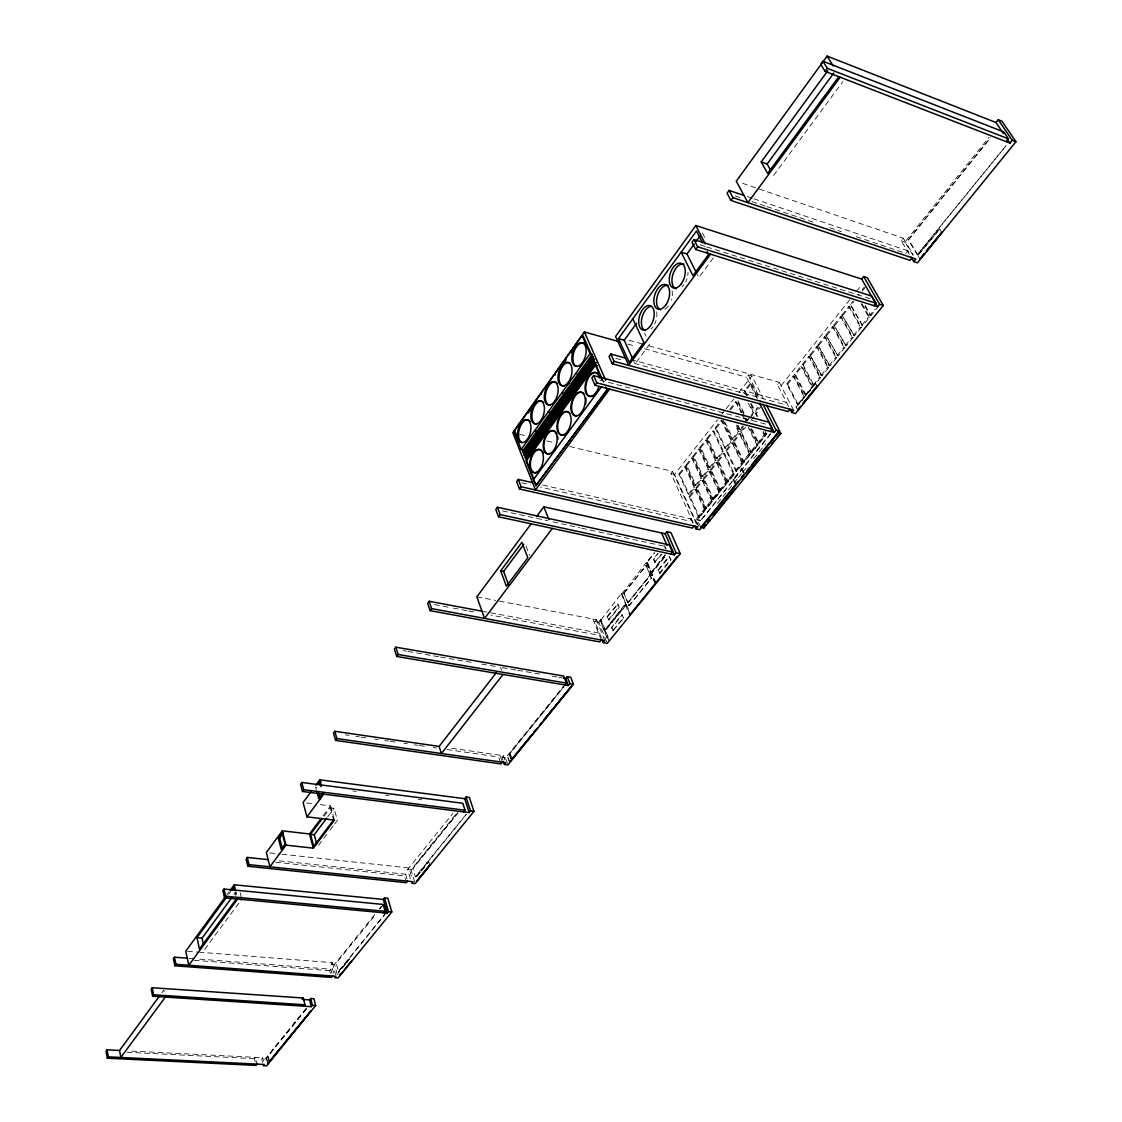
<?xml version="1.0" encoding="UTF-8"?>
<svg xmlns="http://www.w3.org/2000/svg" width="1122" height="1122" viewBox="0 0 1122 1122"><rect width="100%" height="100%" fill="white"/><g stroke="black" fill="none" stroke-linecap="round" stroke-linejoin="round"><path stroke-width="0.75" stroke-dasharray="5 3.75" d="M227.023 894.669L229.084 891.85M228.706 894.262L230.753 891.457M161.834 992.844L163.896 990.039L164.485 992.858M233.895 894.753L235.943 891.962M773.591 175.495L842.888 81.583M649.694 344.089L635.038 363.935L633.607 360.779M713.396 257.794L698.824 277.541L697.337 274.595M204.597 949.493L241.749 899.213M323.192 815.722L330.541 805.891L320.247 804.628M324.048 816.227L330.303 807.868L334.061 808.331L337.399 820.336L334.258 824.502M327.792 816.676L334.061 808.331M318.508 845.343L328.998 831.444M330.05 830.056L333.206 825.89M693.172 522.586L671.012 473.554L672.667 471.45L568.938 446.29M757.294 398.717L746.523 377.216L748.29 374.958L751.88 375.968L763.479 398.969M697.477 524.984L674.56 474.41L717.519 419.726M721.811 414.256L725.036 410.147M726.102 408.787L733.62 399.208M738.991 392.377L751.88 375.968M678.936 474.017L684.729 466.654L685.682 466.892L694.995 487.172L689.118 494.55L688.165 494.325L678.936 474.017L679.876 474.255L689.118 494.55M685.865 465.223L691.699 457.804L692.653 458.042L702.049 478.323L696.131 485.742L695.177 485.517L685.865 465.223L686.804 465.448L696.131 485.742M692.835 456.359L698.711 448.884L699.665 449.123L709.16 469.417L703.199 476.878L702.246 476.654L692.835 456.359L693.789 456.598L703.199 476.878M699.862 447.426L705.78 439.908L706.734 440.147L716.313 460.441L710.31 467.958L709.356 467.72L699.862 447.426L700.815 447.664L710.31 467.958M706.93 438.45L712.891 430.876L713.844 431.114L723.522 451.395L717.477 458.968L716.523 458.73L706.93 438.45L707.884 438.688L717.477 458.968M715.219 427.917L721.236 420.287L731.011 440.553L731.965 440.806L725.878 448.435L724.924 448.197L715.219 427.917L716.173 428.169L725.878 448.435M729.637 409.6L735.723 401.858L736.677 402.125L743.577 416.15M746.565 395.715L744.251 391.031L750.422 383.177L751.375 383.443L760.772 402.139M679.876 474.255L685.682 466.892M686.804 465.448L692.653 458.042M693.789 456.598L699.665 449.123M700.815 447.664L706.734 440.147M707.884 438.688L713.844 431.114M716.173 428.169L722.175 420.526L731.965 440.806M730.59 409.853L736.677 402.125M747.533 395.968L745.204 391.298L751.375 383.443M688.165 494.325L694.041 486.948L684.729 466.654M695.177 485.517L701.096 478.098L691.699 457.804M702.246 476.654L708.206 469.178L698.711 448.884M709.356 467.72L715.359 460.202L705.78 439.908M716.523 458.73L722.568 451.156L712.891 430.876M724.924 448.197L731.011 440.553M736.242 425.392L739.286 431.633L733.157 439.319L732.189 439.067L738.318 431.381L735.289 425.14M743.563 426.262L740.478 430.133L739.524 429.88L742.61 426.009M747.855 420.876L746.901 420.624L750.001 416.725M751.039 415.421L753.114 412.812L748.472 403.471M758.416 407.623L755.288 411.55L754.321 411.297L757.462 407.37M749.931 418.268L754.082 413.078L749.426 403.724M788.612 406.36L777.476 384.636L779.299 382.35L645.949 344.959M689.146 496.471L695.023 489.108L695.977 489.332L705.458 509.991L699.497 517.368L698.543 517.144L689.146 496.471L690.1 496.695L699.497 517.368M696.173 487.677L702.092 480.244L703.045 480.482L712.624 501.141L706.622 508.561L705.668 508.336L696.173 487.677L697.127 487.902L706.622 508.561M703.242 478.799L709.216 471.338L710.17 471.563L719.833 492.221L713.788 499.697L712.835 499.472L703.242 478.799L704.195 479.038L713.788 499.697M710.366 469.88L716.369 462.348L717.337 462.587L727.084 483.245L721.011 490.777L720.043 490.538L710.366 469.88L711.32 470.104L721.011 490.777M717.547 460.89L723.592 453.302L724.546 453.554L734.405 474.199L728.276 481.787L727.308 481.548L717.547 460.89L718.501 461.128L728.276 481.787M725.948 450.357L732.049 442.713L733.003 442.966L742.974 463.61L736.789 471.254L735.836 471.016L725.948 450.357L726.902 450.595L736.789 471.254M733.241 441.227L739.37 433.527L740.338 433.779L750.394 454.424L744.181 462.124L743.213 461.885L733.241 441.227L734.195 441.465L744.181 462.124M749.889 428.955L757.869 445.182L751.614 452.923L750.646 452.685L740.576 432.026L743.662 428.155M756.859 416.402L755.401 413.443L760.618 406.893M690.1 496.695L695.977 489.332M697.127 487.902L703.045 480.482M704.195 479.038L710.17 471.563M711.32 470.104L717.337 462.587M718.501 461.128L724.546 453.554M726.902 450.595L733.003 442.966M734.195 441.465L740.338 433.779M751.614 452.923L741.53 432.279L745.653 427.117M750.997 420.427L755.148 415.224L754.18 414.972M757.827 416.655L756.354 413.709L759.496 409.782M849.859 299.616L781.094 385.645L777.476 384.636M856.409 291.411L861.864 284.595M601.336 637.731L594.912 621.574L596.441 619.667L497.341 600.719M786.704 383.962L793.17 375.898L794.138 376.179L804.923 396.865L798.373 404.93L797.405 404.663L786.704 383.962L787.672 384.243L798.373 404.93M810.589 389.867L806.199 395.295L805.231 395.014L794.418 374.327L800.926 366.207L801.893 366.487L812.791 387.16L811.823 386.894L800.926 366.207M802.202 364.622L808.752 356.445L809.719 356.726L820.729 377.385L814.081 385.575L813.113 385.309L802.202 364.622L803.17 364.902L814.081 385.575M810.028 354.847L816.634 346.6L817.601 346.88L828.723 367.539L822.019 375.8L821.052 375.519L810.028 354.847L822.019 375.8M817.924 344.987L824.572 336.684L825.54 336.979L836.774 357.623L830.028 365.94L829.046 365.66L817.924 344.987L830.028 365.94M825.862 335.071L832.566 326.698L833.534 326.993L844.88 347.638L838.078 356.011L825.862 335.071L838.078 356.011M833.87 325.071L840.63 316.642L841.598 316.937L853.043 337.568L846.198 345.997L833.87 325.071L846.198 345.997M841.935 315.002L848.737 306.516L849.719 306.811L861.275 327.428L854.389 335.927L841.935 315.002L854.389 335.927M862.061 303.964L869.578 317.203L862.622 325.773L850.069 304.847L853.001 301.187M862.201 289.714L864.164 287.246M909.311 254.175L901.275 240.795L903.336 238.229L741.221 182.886M787.672 384.243L794.138 376.179M806.199 395.295L795.386 374.608L801.893 366.487M803.17 364.902L809.719 356.726M810.996 355.127L817.601 346.88M818.892 345.281L825.54 336.979M826.844 335.366L833.534 326.993M834.852 325.366L841.598 316.937M842.917 315.296L849.719 306.811M862.622 325.773L851.037 305.156L853.982 301.495M862.187 291.243L866.128 286.32M607.058 638.095L599.961 620.34L601.154 619.681L605.165 629.694L625.739 604.211L621.49 593.496L629.4 611.378M655.122 583.749L646.16 562.725L654.154 552.767M606.623 641.7L598.896 622.345L599.961 620.34M601.154 619.681L621.027 594.071M622.079 593.608L646.16 562.725M665.542 554.913L651.517 572.276L647.24 562.248L654.743 552.894M913.013 255.423L904.963 242.043L988.875 137.501M623.804 593.103L646.146 565.614L650.143 574.983L627.899 602.528L623.804 593.103L627.675 602.486M624.028 593.159L646.146 565.614M917.375 254.68L1005.943 145.804L917.375 254.68L908.357 239.743L990.277 137.754M917.614 254.75L908.61 239.828L990.516 137.852M607.002 616.609L617.927 603.874L619.26 607.142L608.909 619.989L607.002 616.609L608.909 619.989M661.826 554.296L654.715 562.262L653.313 558.98L657.646 553.595M607.591 616.735L617.927 603.874M655.318 562.388L653.902 559.107L658.235 553.721M255.213 1062.029L254.442 1058.663L255.479 1057.359L257.036 1064.091M333.627 973.167L331.242 964.093L332.378 962.676L199.73 952.241M608.32 619.877L618.671 607.016L617.338 603.748M654.715 562.262L661.237 554.17M410.4 878.68L407.665 869.508L452.657 813.646M500.51 762.553L498.589 756.957L499.977 755.232L501.899 760.828M542.768 485.013L690.928 518.939L689.245 521.043L540.552 487.116M905.875 253.39L907.95 250.809L909.633 253.614M406.374 882.705L404.327 875.805L405.575 874.248L276.825 860.574M605.165 629.694L625.15 604.099M651.517 572.276L664.939 554.787M337.315 974.92L334.524 964.359L374.804 914.444M379.152 909.044L381.34 906.352M330.457 973.363L329.742 970.628L330.878 969.212L195.929 958.847M414.677 882.088L411.017 869.859L456.444 813.576M503.007 760.253L502.053 757.462L503.441 755.737L449.277 747.883M386.669 911.948L338.409 971.414L336.221 963.139L375.758 914.458M379.909 909.016L383.191 904.963M466.037 814.46L415.392 876.857L412.882 868.484L457.818 812.819M608.966 640.564L604.926 630.466L626.09 605.095L605.515 630.578L609.555 640.662M655.613 583.145L651.293 573.033L665.318 555.656M458.042 812.847L412.882 868.484M627.801 602.809L650.283 575.32L651.503 578.167L629.218 605.698L627.801 602.809L629.218 605.698M656.216 583.272L651.896 573.146L665.921 555.783M628.04 602.851L650.283 575.32M698.81 526.386L695.766 519.668L765.793 432.994M698.543 517.144L704.504 509.767L695.023 489.108M705.668 508.336L711.657 500.917L702.092 480.244M712.835 499.472L718.865 491.997L709.216 471.338M720.043 490.538L726.13 483.007L716.369 462.348M727.308 481.548L733.437 473.961L723.592 453.302M735.836 471.016L742.007 463.372L732.049 442.713M743.213 461.885L749.426 454.186L739.37 433.527M750.646 452.685L756.915 444.929L748.206 427.23M763.212 431.437L765.4 435.869L759.089 443.667L758.135 443.414L764.447 435.617L762.974 432.657M700.605 526.793L697.309 519.528L767.336 432.924M262.52 1062.394L261.735 1059.028L262.786 1057.737L128.259 1050.935M507.425 763.549L505.503 757.953L563.16 686.678M628.979 605.656L651.265 578.125L650.045 575.263M622.696 619.372L612.724 630.83L611.406 627.535L621.798 614.674L623.734 618.082L621.798 614.674M658.011 569.92L668.922 556.442L670.956 559.864L660.031 573.342L658.011 569.92L660.031 573.342M509.486 762.217L507.453 756.326L509.262 754.082L511.548 760.001M511.941 759.187L509.893 753.297L564.759 685.5M509.725 762.245L507.677 756.354L509.5 754.11M511.155 756.284L510.131 753.339L563.749 687.071M613.313 630.943L611.995 627.647L622.387 614.786M658.614 570.046L669.511 556.568L670.956 559.864M735.485 484.732L732.932 479.36L741.488 468.8L742.441 469.038M770.674 434.2L700.549 520.762L770.407 433.653M306.32 1008.145L264.946 1059.196L261.735 1059.028M267.723 1063.74L266.391 1058.074L267.765 1056.377L268.649 1059.224M269.575 1061.468L268.242 1055.802L306.18 1009.015M612.724 630.83L623.145 617.97M659.427 573.216L670.367 559.738M267.274 1060.907L266.615 1058.088L267.976 1056.391M306.39 1009.029L268.242 1055.802M917.894 255.535L939.787 228.916L917.894 255.535L919.928 258.916M797.405 404.663L803.955 396.599L804.923 396.865M805.231 395.014L811.823 386.894M813.113 385.309L819.747 377.118L820.729 377.385M821.052 375.519L827.741 367.259L828.723 367.539M829.046 365.66L835.792 357.343L836.774 357.623M837.11 355.716L843.898 347.343L844.88 347.638M845.231 345.716L852.075 337.273L853.043 337.568M853.407 335.632L860.308 327.133L861.275 327.428M861.654 325.464L868.596 316.909L869.578 317.203M864.936 306.404L869.957 315.24L874.95 309.069M717.491 503.357L721.881 497.944M722.989 496.583L727.379 491.17M728.473 489.809L737.266 478.982M738.36 477.621L741.656 473.554M742.764 472.208L747.154 466.794M753.746 458.66L765.835 443.765M796.115 406.991L815.722 383.205L796.115 406.991L797.644 409.965M338.634 971.428L386.894 911.976M869.957 315.24L870.924 315.534L876.927 308.143M415.617 876.871L466.275 814.488M339.503 975.551L338.634 972.241L345.127 964.247M346.221 962.9L350.765 957.585L346.432 962.928M345.352 964.261L338.634 972.241M420.217 872.369L415.645 877.699L428.688 861.64L429.936 865.02M421.311 871.037L428.913 861.668M127.01 1052.268L254.442 1058.663M189.001 958.314L194.204 958.721M194.204 960.278L329.742 970.628M187.5 951.274L197.977 952.101M331.242 964.093L334.524 964.359M275.633 862.201L404.327 875.805M407.665 869.508L411.017 869.859M269.827 852.916L280.248 854.038M281.987 854.235L408.913 867.951L412.111 878.666M306.53 802.931L313.389 803.773M352.799 790.954L356.249 791.403M385.575 795.161L389.025 795.61M418.352 799.383L421.802 799.818M316.951 787.321L315.591 787.153L316.488 790.421M345.52 734.868L348.956 735.359M355.842 736.355L359.278 736.859M361.003 737.098L367.876 738.094M374.762 739.089L378.198 739.58M385.084 740.576L388.521 741.067M390.246 741.319L397.118 742.315M404.004 743.311L407.44 743.802M414.313 744.798L417.763 745.288M419.474 745.541L426.36 746.537M433.232 747.533L436.668 748.023M446.991 749.51L498.589 756.957M502.053 757.462L505.503 757.953M402.966 650.62L406.388 651.209M408.099 651.503L414.944 652.667M416.655 652.962L423.499 654.14M425.21 654.435L432.054 655.599M433.765 655.893L438.898 656.777M440.609 657.071L447.454 658.249M449.165 658.53L456.009 659.708M457.72 660.002L464.564 661.181M466.275 661.461L471.408 662.345M481.675 664.112L497.074 666.749M502.207 667.618L509.065 668.796M510.791 669.091L515.938 669.974M517.649 670.269L524.521 671.447M526.232 671.741L533.09 672.92M534.815 673.214L541.674 674.378M551.968 676.145L557.115 677.029M558.826 677.323L562.262 677.912M481.969 611.167L598.475 632.962L596.932 634.884L490.931 615.122M434.509 604.604L451.605 607.787M453.316 608.11L466.99 610.663M468.701 610.971L475.546 612.247M476.864 596.806L495.629 600.396M594.912 621.574L598.896 622.345M650.143 574.983L645.907 565.558M647.24 562.248L650.928 572.15M502.516 510.903L547.817 520.804M552.88 521.912L579.906 527.817M581.589 528.182L664.35 546.26M697.309 519.528L700.296 520.215M695.766 519.668L700.549 520.762M521.744 482.825L530.299 484.774M704.504 509.767L705.458 509.991M711.657 500.917L712.624 501.141M718.865 491.997L719.833 492.221M694.041 486.948L694.995 487.172M726.13 483.007L727.084 483.245M701.096 478.098L702.049 478.323M519.626 434.326L526.428 435.967M546.821 440.918L553.623 442.573M671.012 473.554L674.56 474.41M732.932 479.36L733.9 479.599M733.437 473.961L734.405 474.199M708.206 469.178L709.16 469.417M715.359 460.202L716.313 460.441M742.007 463.372L742.974 463.61M722.568 451.156L723.522 451.395M749.426 454.186L750.394 454.424M756.915 444.929L757.869 445.182M738.318 431.381L739.286 431.633M740.576 432.026L741.53 432.279M765.667 434.088L766.635 434.34L765.162 431.395M764.447 435.617L765.4 435.869M599.961 380.106L767.055 424.467M753.114 412.812L754.082 413.078M755.401 413.443L756.354 413.709M743.044 392.56L743.998 392.812M615.754 358.353L622.5 360.204M634.323 363.43L784.53 404.523L786.382 402.223L633.762 360.33M744.251 391.031L745.204 391.298M627.843 344.103L636.202 346.446M644.561 348.774L746.523 377.216M629.063 340.232L644.252 344.482M794.418 374.327L795.386 374.608M850.069 304.847L851.037 305.156M858.26 294.637L859.228 294.946M700.24 244.834L705.163 246.405M706.804 246.924L869.901 298.648M735.345 195.999L743.62 198.79M751.908 201.567L765.148 206.027M766.803 206.588L773.423 208.818M775.078 209.365L781.711 211.595M783.366 212.156L789.986 214.386M791.641 214.947L814.824 222.745M829.719 227.752L836.339 229.982M837.994 230.543L841.304 231.651M856.212 236.672L902.565 252.268M747.294 196.574L752.259 198.243M753.914 198.804L907.95 250.809M901.275 240.795L904.963 242.043M939.549 228.832L941.639 232.212M903.336 238.229L913.182 254.582M865.076 305.24L870.924 315.534M861.093 303.655L868.596 316.909M848.737 306.516L860.308 327.133M840.63 316.642L852.075 337.273M832.566 326.698L843.898 347.343M824.572 336.684L835.792 357.343M816.634 346.6L827.741 367.259M808.752 356.445L819.747 377.118M815.47 383.135L817.04 386.094M793.17 375.898L803.955 396.599M779.299 382.35L793.647 410.259M702.344 232.885L706.131 240.234M748.29 374.958L759.86 397.987M750.422 383.177L758.248 398.759M751.403 403.766L755.288 411.55M750.45 403.499L754.321 411.297M744.012 413.078L737.869 400.61L736.916 400.358L746.901 420.624M751.824 428.927L759.089 443.667M750.87 428.674L758.135 443.414M744.349 417.707L746.649 422.391M735.723 401.858L741.095 412.77M741.852 414.341L744.167 419.011M738.192 425.448L740.478 430.133M737.238 425.196L739.524 429.88M724.854 422.167L733.157 439.319M723.157 420.357L732.189 439.067M742.189 468.491L745.022 474.41M741.488 468.8L744.713 475.504M733.634 479.052L736.453 484.956M644.533 333.052L646.006 336.207M672.667 471.45L697.73 526.821M690.928 518.939L692.849 523.175M602.262 379.32L603.622 382.406M665.22 546.723L666.173 548.896M664.154 545.502L665.57 548.77M646.749 562.851L654.435 580.859M621.49 593.496L630.143 614.491M625.501 604.968L629.666 615.08M600.579 619.568L604.576 629.582M600.424 620.424L607.521 638.18M596.441 619.667L604.814 640.676M592.921 618.993L601.266 640.017M526.036 546.049L529.584 555.306M500.496 667.324L501.506 670.185M509.262 754.082L511.309 759.973M503.441 755.737L504.886 759.931M405.575 874.248L407.623 881.163M330.541 805.891L334.51 820.14M330.303 807.868L333.641 819.887M332.378 962.676L335.576 974.766M330.878 969.212L331.958 973.307M240.192 892.677L241.37 897.572M235.929 891.892L236.602 894.753M234.989 892.172L235.774 895.44M267.765 1056.377L269.098 1062.043M262.786 1057.737L263.572 1061.089M656.665 311.79A12.693 7.167 -73.4 0 1 654.645 324.16M653.018 326.825A12.693 7.167 -73.4 0 1 651.139 328.928M672.078 290.738A12.819 7.265 -72.9 0 1 671.307 300.121M668.389 305.913A12.819 7.265 -72.9 0 1 664.434 309.476M688.01 272.295A12.945 7.363 -72.4 0 1 687.744 275.521M686.959 278.803A12.945 7.363 -72.4 0 1 685.668 281.917M684.013 284.665A12.945 7.363 -72.4 0 1 682.064 286.839"/><path stroke-width="1.5" d="M619.484 341.775L584.38 331.986L512.824 432.671L535.432 489.991L609.639 389.124M524.367 452.418L523.413 450.006L521.183 449.473L514.002 431.325L582.052 335.59L583.117 335.885L592.15 356.375L593.342 356.698L524.367 452.418L523.189 452.124L522.235 449.726M530.187 410.287L528.28 412.98L527.228 412.714M534.03 404.902L535.937 402.209M546.554 387.286L549.471 383.191M561.21 366.67L566.147 359.741M571.126 352.729L574.169 348.451M521.183 449.473L590.018 353.682L582.052 335.59M523.413 450.006L592.29 354.3L590.018 353.682M523.189 452.124L592.15 356.375M525.419 455.055L524.226 454.775L523.273 452.362L592.248 356.614L593.454 356.936L524.465 452.643L525.419 455.055L594.506 359.335L593.3 358.998L592.248 356.614M524.226 454.775L593.3 358.998M595.964 362.644L526.737 458.379L525.447 457.86L524.325 455.013L593.412 359.236L594.604 359.573M595.866 362.406L526.639 458.141L525.503 455.294L593.594 360.975M525.447 457.86L594.66 362.083L593.412 359.236M790.197 409.46L791.795 412.559L795.428 413.541L883.294 305.507L879.62 304.343L877.6 306.825L861.682 279.055L695.822 225.508L615.557 336.446L628.685 365.309L710.521 254.161M605.628 386.978L606.974 390.007L535.867 485.7L526.106 461.044L595.459 365.225L597.325 365.73M632.85 318.774L643.874 342.462L629.232 362.35L618.446 338.634L696.496 231.006L702.526 242.773M496.261 672.779L439.123 746.411L334.819 731.306L333.486 733.129L335.562 740.408L500.987 763.956L502.39 762.231M564.913 684.939L566.414 683.102L563.749 676.061L395.842 647.184L394.411 649.161L396.739 656.468L568.433 685.542L569.934 683.691L567.269 676.664L565.769 678.515L568.433 685.542M481.969 611.167L429.151 601.28L427.678 603.327L430.133 610.649L599.723 641.924L601.266 640.017M670.816 554.058L672.485 551.996L669.385 544.927L497.397 507.242L495.798 509.444L498.547 516.779L674.406 554.829L676.075 552.767L666.819 531.73L665.178 533.777L674.406 554.829M532.543 482.67L518.252 479.403L516.625 481.661L519.472 488.982L692.414 528.097L694.125 525.994M770.576 431.521L772.413 429.249L768.879 422.209L593.65 375.533L591.883 377.974L595.081 385.281L774.222 432.475L776.059 430.217L762.946 404.13M743.984 195.452L729.09 190.431L727.07 193.208L730.927 200.431L910.068 260.374L912.144 257.808M1006.196 141.638L1008.468 138.847L1003.783 131.933L822.931 61.219L820.729 64.263L825.077 71.359L1009.94 143.097L1012.212 140.306L1015.943 141.751L917.473 262.857L913.785 261.608L911.106 257.148M625.375 358.03L610.803 354.033L609.008 356.516L612.275 363.808L788.135 411.564L790 409.264M873.898 305.661L875.917 303.164L871.906 296.152L693.971 239.547L692.022 242.24L695.696 249.491L877.6 306.825M1003.433 133.49L995.999 122.522L827.124 56.1L736.256 181.189L747.883 202.647L840.196 77.222M159.773 995.663L119.535 1050.487L107.053 1049.855L106.057 1051.216L107.333 1058.214L255.984 1065.395L257.036 1064.091M303.852 1006.182L304.974 1004.807L303.263 998.005L152.241 987.739L151.19 989.183L152.606 996.238L311.285 1006.672L312.407 1005.298L310.682 998.51L313.95 998.734L315.675 1005.508L266.517 1065.9L263.291 1065.746L264.343 1064.455L108.329 1056.854L107.333 1058.214M187.276 958.188L174.443 957.192L173.363 958.693L174.85 965.79L331.523 977.444L332.673 976.042M383.906 912.831L385.127 911.33L383.163 904.444L224.007 889.045L222.857 890.63L224.526 897.796L387.258 913.154L388.478 911.639L384.537 897.923L387.861 898.259L391.83 911.962L338.115 977.935L334.819 977.697L335.969 976.28L175.944 964.303L174.85 965.79M268.13 859.648L247.261 857.432L246.083 859.073L247.822 866.254L406.374 882.705L407.623 881.163M463.723 811.879L465.069 810.224L462.797 803.268L301.79 782.483L300.514 784.236L302.463 791.473L469.206 812.58L470.553 810.926L466.009 797.055L469.417 797.504L473.961 811.36L415.14 883.617L411.774 883.266L413.036 881.724L249.014 864.627L247.822 866.254M632.878 359.194L624.211 340.247L636.567 323.276M695.864 271.65L686.987 253.993L694.153 244.133M696.201 241.328L700.296 235.69M335.562 740.408L336.895 738.571L334.819 731.306M396.739 656.468L398.17 654.505L395.842 647.184M430.133 610.649L431.619 608.615L429.151 601.28M498.547 516.779L500.16 514.577L497.397 507.242M519.472 488.982L521.113 486.738L518.252 479.403M595.081 385.281L596.862 382.84L593.65 375.533M730.927 200.431L732.961 197.64L729.09 190.431M825.077 71.359L827.307 68.316L822.931 61.219M612.275 363.808L614.085 361.34L610.803 354.033M695.696 249.491L697.66 246.798L693.971 239.547M837.924 77.867L767.644 173.433L761.221 161.919L827.826 70.7M152.606 996.238L153.658 994.793L152.241 987.739M224.526 897.796L225.676 896.212L224.007 889.045M224.961 897.502L185.761 951.147L188.805 965.257L237.612 899.031M230.108 890.433L234.246 884.795L383.317 899.423L384.537 897.923M302.463 791.473L303.739 789.734L301.79 782.483M236.546 898.722L199.45 949.072L196.953 937.697L226.658 897.067M231.777 890.055L233.825 887.264L234.61 890.531M601.56 386.599L533.469 479.641L535.923 484.339M770.365 169.745L767.139 163.994L833.814 73.014M203.517 944.612L202.072 938.118L231.847 897.558M282.281 830.841L266.349 852.538L269.925 866.801L285.97 845.147L282.281 830.841L309.546 833.969L321.102 818.527M310.948 791.823L303.094 802.511L306.937 816.844L334.51 820.14L313.347 848.176L285.97 845.147M315.843 785.134L319.77 779.804L464.69 798.71L466.009 797.055M535.867 485.7L606.974 390.007M282.113 832.706L285.044 844.095L281.201 849.298L278.284 837.91L282.113 832.706L283.459 832.861L279.63 838.064L282.548 849.438M317.596 784.418L319.602 781.697L320.962 781.88M165.341 997.079L120.839 1057.457L119.535 1050.487M322.771 793.142L318.732 798.583L316.937 792.048M306.937 816.844L323.753 794.166M531.267 523.665L476.864 596.806L484.55 618.404L552.361 528.42M536.498 516.639L543.819 506.793L665.178 533.777M500.693 570.817L521.926 542.347L527.817 557.788L506.387 586.245L500.693 570.817L503.61 571.407L508.743 585.277M503.61 571.407L523.848 544.31M333.641 819.887L313.711 846.311L310.499 834.319L321.972 819.004M316.642 843.73L314.23 834.754L326.754 818.064M503.035 674.462L441.423 753.521L439.123 746.411M861.682 279.055L863.659 276.573L867.32 277.765L883.294 305.507M995.999 122.522L998.229 119.731L1001.946 121.204L1015.943 141.751M302.155 999.393L303.263 998.005M311.285 1006.672L309.574 999.884L310.682 998.51M567.269 676.664L570.775 677.267L573.44 684.294L507.915 764.938L504.451 764.447L505.854 762.722L336.895 738.571M666.819 531.73L670.984 532.655L680.255 553.679L607.268 643.327L603.257 642.583L604.814 640.676L431.619 608.615M766.564 405.112L779.706 431.185L699.623 529.724L696.019 528.911L697.73 526.821L521.113 486.738M913.785 261.608L915.861 259.042L732.961 197.64M791.795 412.559L793.647 410.259L614.085 361.34M531.758 734.798L511.941 759.187L537.424 728.136M533.96 732.091L536.162 729.37M539.458 725.303L541.66 722.596M543.861 719.889L571.463 686.229L539.626 725.429M509.725 762.245L511.309 759.973M701.951 525.994L738.234 481.324M741.544 477.271L743.732 474.564M747.042 470.497L749.23 467.79M751.431 465.083L759.131 455.616M761.333 452.909L777.827 432.601L780.842 433.401L703.845 528.013L700.605 526.793L703.845 528.013M922.102 256.237L924.276 253.572M926.449 250.907L929.703 246.896M931.877 244.231L941.877 232.296L926.688 250.991M799.79 407.314L797.644 409.965L801.122 406.052M803.029 403.331L817.04 386.094M924.514 253.656L919.928 258.916M803.268 403.401L817.279 386.164M703.592 527.466L705.752 524.816M707.912 522.151L710.072 519.5M713.326 515.517L734.924 488.954M742.455 479.711L745.934 476.303M746.761 474.41L768.57 447.594M771.852 443.583L774.026 440.89M777.294 436.879L780.842 433.401M281.524 1046.77L269.575 1061.468L311.089 1010.726L283.698 1044.105M351.663 960.895L339.728 975.565M416.655 881.036L429.936 865.02L416.879 881.065M153.658 994.793L304.974 1004.807M312.407 1005.298L315.675 1005.508M303.641 999.492L309.574 999.884M196.953 937.697L202.072 938.118M225.676 896.212L385.127 911.33M388.478 911.639L391.83 911.962M278.284 837.91L279.63 838.064M310.499 834.319L314.23 834.754M303.739 789.734L465.069 810.224M470.553 810.926L473.961 811.36M398.17 654.505L566.414 683.102M569.934 683.691L573.44 684.294M563.44 678.109L565.769 678.515M630.143 614.491L655.122 583.749M655.613 583.145L677.323 556.428M500.16 514.577L672.485 551.996M676.075 552.767L680.255 553.679M523.273 452.362L524.465 452.643M524.325 455.013L525.503 455.294M514.002 431.325L515.054 431.577L519.248 442.166M534.549 430.876L536.793 431.423M548.125 411.998L550.369 412.559M540.636 393.85L541.688 394.117M561.884 392.84L564.142 393.429M596.862 382.84L772.413 429.249M776.059 430.217L779.706 431.185M777.546 432.054L780.575 432.854M554.24 374.72L555.292 374.986M575.852 373.416L578.111 374.005M618.446 338.634L624.211 340.247M686.987 253.993L681.152 252.155L692.947 275.731L708.543 254.54L707.042 251.594M697.66 246.798L875.917 303.164M761.221 161.919L767.139 163.994M827.307 68.316L1008.468 138.847M998.229 119.731L1012.212 140.306M1007.149 138.974L1009.94 143.097M827.124 56.1L833.197 65.932M863.659 276.573L879.62 304.343M695.822 225.508L705.233 243.867M759.608 403.317L774.222 432.475M694.588 525.755L696.019 528.911M584.38 331.986L605.726 380.274M602.262 379.32L594.758 362.322L525.545 458.099L533.511 478.238M595.459 365.225L601.588 379.138M661.601 532.992L667.043 545.432M601.981 639.344L603.257 642.583M543.819 506.793L548.868 519.57M503.498 761.656L504.451 764.447M464.69 798.71L469.206 812.58M383.317 899.423L387.258 913.154M319.77 779.804L321.355 785.526M319.602 781.697L320.962 786.606M318.297 792.23L320.093 798.752M309.546 833.969L313.347 848.176M247.261 857.432L249.014 864.627M234.246 884.795L235.592 890.475M174.443 957.192L175.944 964.303M107.053 1049.855L108.329 1056.854M521.758 442.503A11.767 6.297 -76.3 0 1 520.047 427.075A11.767 6.297 -76.3 0 1 530.131 421.283M536.737 424.228A11.865 6.381 -75.9 0 1 532.838 409.839A11.865 6.381 -75.9 0 1 543.595 402.433M550.313 405.308A11.963 6.466 -75.5 0 1 546.33 390.905A11.963 6.466 -75.5 0 1 557.241 383.317M569.457 382.406A12.062 6.55 -75.1 0 1 567.746 384.355M564.1 386.122A12.062 6.55 -75.1 0 1 559.583 373.219A12.062 6.55 -75.1 0 1 569.653 362.855M576.357 366.361A12.174 6.634 -74.7 0 1 574.422 350.709A12.174 6.634 -74.7 0 1 585.151 344.244M581.785 364.832A12.174 6.634 -74.7 0 1 579.92 366.123M538.826 471.31A11.893 6.452 -76.7 0 1 530.72 467.874A11.893 6.452 -76.7 0 1 534.451 452.264A11.893 6.452 -76.7 0 1 543.216 452.909M548.896 454.2A11.991 6.55 -76.3 0 1 545.418 438.029A11.991 6.55 -76.3 0 1 556.947 434.046M557.62 436.472A11.991 6.55 -76.3 0 1 557.83 439.305M555.685 448.267A11.991 6.55 -76.3 0 1 554.212 450.721M562.739 435.266A12.09 6.634 -75.9 0 1 558.644 420.54A12.09 6.634 -75.9 0 1 569.78 413.064M568.125 431.704A12.09 6.634 -75.9 0 1 564.562 434.831M576.778 416.052A12.202 6.718 -75.4 0 1 572.585 401.311A12.202 6.718 -75.4 0 1 583.889 393.654M585.726 397.903A12.202 6.718 -75.4 0 1 585.684 403.864M592.907 396.066A12.3 6.816 -75 0 1 586.736 381.789A12.3 6.816 -75 0 1 599.386 375.772M596.581 392.812A12.3 6.816 -75 0 1 594.814 394.79M598.643 387.132A12.3 6.816 -75 0 1 587.129 394.958A12.3 6.816 -75 0 1 588.755 376.151A12.3 6.816 -75 0 1 599.428 378.016M645.248 330.653A12.693 7.167 -73.4 0 1 641.994 317.666A12.693 7.167 -73.4 0 1 651.139 306.278M660.493 309.854A12.819 7.265 -72.9 0 1 657.604 295.24A12.819 7.265 -72.9 0 1 668.361 285.465M675.963 288.747A12.945 7.363 -72.4 0 1 673.004 274.091A12.945 7.363 -72.4 0 1 683.929 264.119M269.098 1062.043L267.723 1063.74L269.098 1062.043M527.48 439.109A11.767 6.297 -76.3 0 0 527.705 419.909A11.767 6.297 -76.3 0 0 517.523 434.27A11.767 6.297 -76.3 0 0 527.48 439.109M540.93 420.371A11.865 6.381 -75.9 0 0 541.141 401.073A11.865 6.381 -75.9 0 0 530.804 415.631A11.865 6.381 -75.9 0 0 540.93 420.371M554.591 401.353A11.963 6.466 -75.5 0 0 554.759 381.957A11.963 6.466 -75.5 0 0 544.282 396.739A11.963 6.466 -75.5 0 0 554.591 401.353M582.514 362.49A12.174 6.634 -74.7 0 0 582.613 342.897A12.174 6.634 -74.7 0 0 571.827 358.1A12.174 6.634 -74.7 0 0 582.514 362.49M568.447 382.069A12.062 6.55 -75.1 0 0 568.588 362.574A12.062 6.55 -75.1 0 0 557.957 377.553A12.062 6.55 -75.1 0 0 568.447 382.069M581.631 412.153A12.202 6.718 -75.4 0 0 581.743 392.363A12.202 6.718 -75.4 0 0 570.902 407.356A12.202 6.718 -75.4 0 0 581.631 412.153M567.508 431.465A12.09 6.634 -75.9 0 0 567.648 411.774A12.09 6.634 -75.9 0 0 556.961 426.556A12.09 6.634 -75.9 0 0 567.508 431.465M553.595 450.497A11.991 6.536 -76.3 0 0 553.763 430.89A11.991 6.536 -76.3 0 0 543.23 445.462A11.991 6.536 -76.3 0 0 553.595 450.497M539.878 469.248A11.893 6.452 -76.7 0 0 540.075 449.74A11.893 6.452 -76.7 0 0 529.696 464.101A11.893 6.452 -76.7 0 0 539.878 469.248M650.367 325.983A12.707 7.153 -73.4 0 0 650.311 305.703A12.707 7.153 -73.4 0 0 638.698 321.734A12.707 7.153 -73.4 0 0 650.367 325.983M665.739 305.03A12.833 7.251 -72.9 0 0 665.641 284.651A12.833 7.251 -72.9 0 0 653.846 300.92A12.833 7.251 -72.9 0 0 665.739 305.03M681.335 283.754A12.959 7.349 -72.4 0 0 681.208 263.277A12.959 7.349 -72.4 0 0 669.231 279.799A12.959 7.349 -72.4 0 0 681.335 283.754"/></g></svg>
